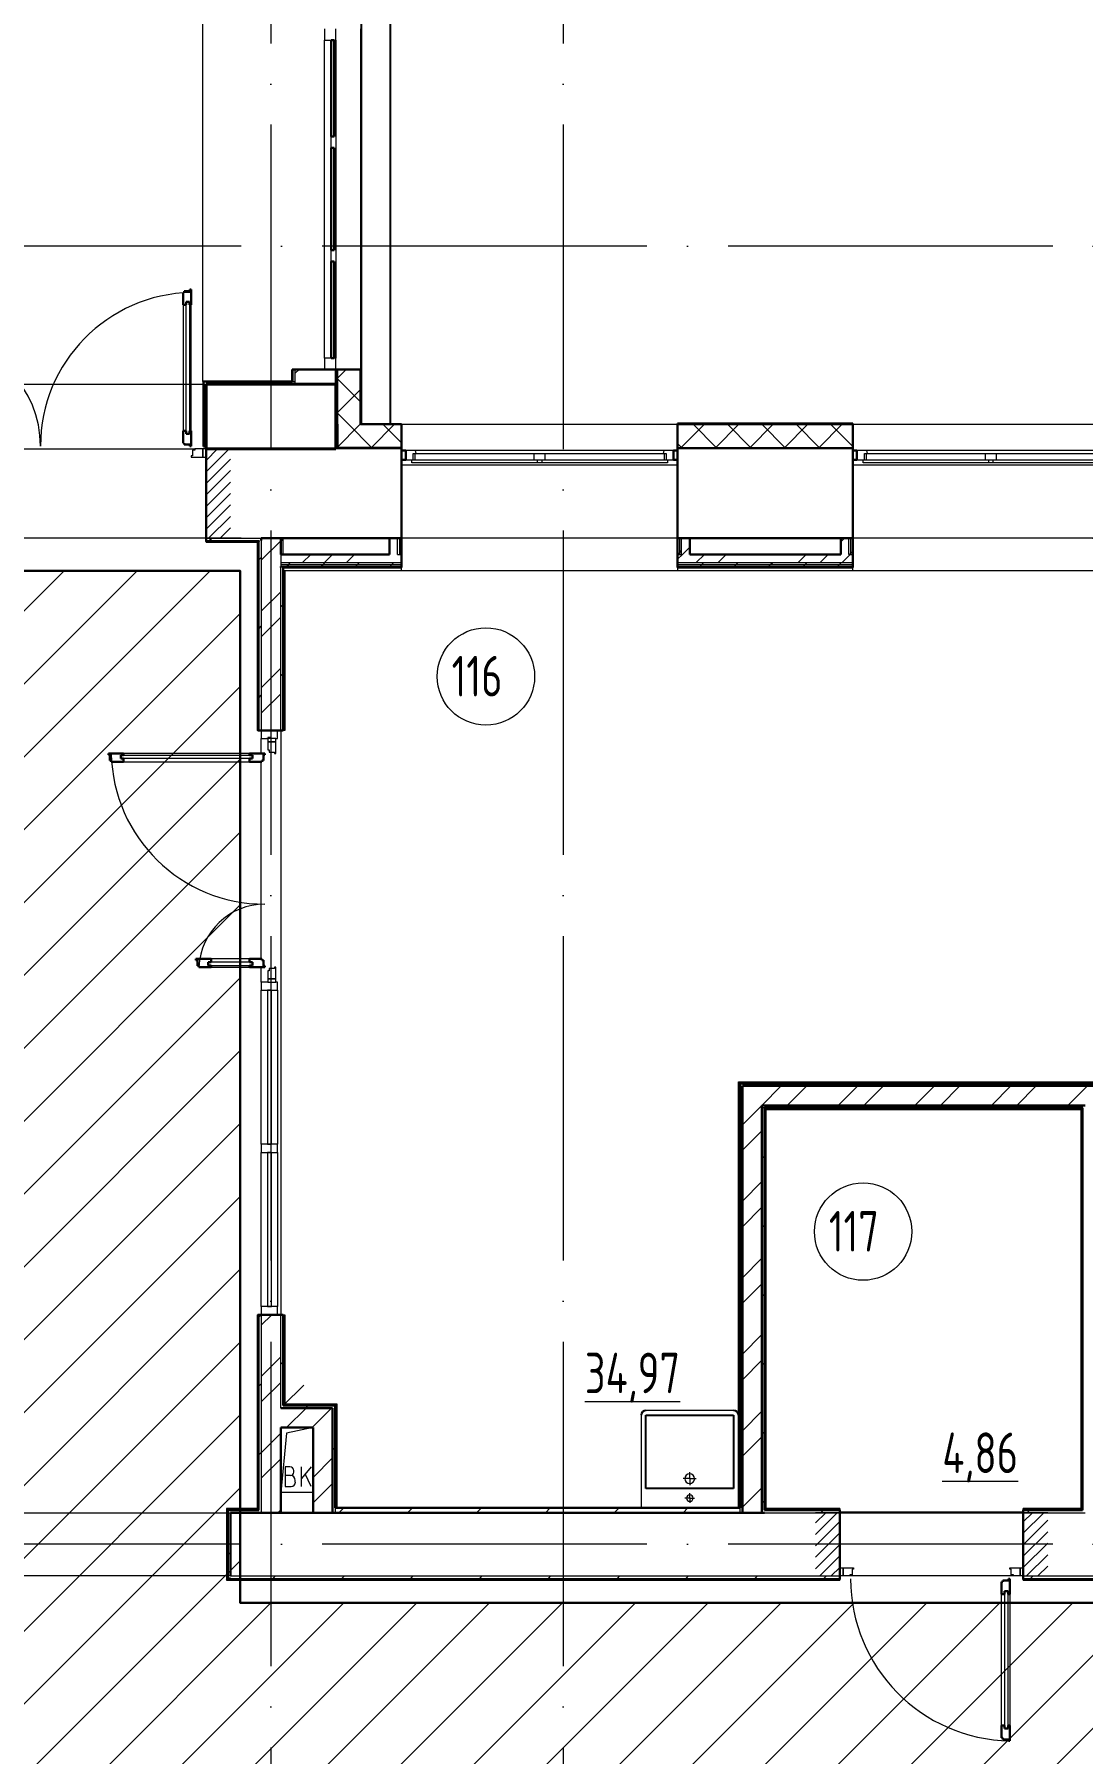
# Model space of a CAD drawing. Header units: millimetres. Extents: x -259809 to 472825, y -397243 to 31861.
# Drawn here: x -31864 to -25406, y -365522 to -354927 of the extents above; entities that cross this region are included whole.
import ezdxf

# ---------------------------------------------------------------- set-up
doc = ezdxf.new("R2010")
doc.units = ezdxf.units.MM
for name, pattern in [('ADSK_Линия сетки', [25, 20, -2.5, 0, -2.5]), ('ADSK_Сверху', [450, 300, -150]), ('ADSK_Штриховая_ш2 п1_5', [4.5, 3, -1.5])]:
    doc.linetypes.add(name, pattern=pattern)
for name, color, linetype, lineweight in [('_ Окна', 252, 'Continuous', 30), ('Витраж', 252, 'Continuous', 9), ('Двери', 252, 'Continuous', 9), ('Линии', 7, 'Continuous', 9), ('лс', 5, 'Continuous', 30), ('Марки помещений', 252, 'Continuous', 20), ('Несущие колонны', 252, 'Continuous', 18), ('Оборудование', 8, 'Continuous', 18), ('Ограждение', 252, 'Continuous', 9), ('Окна', 252, 'Continuous', 9), ('Оси', 252, 'Continuous', 9), ('Панели витража', 252, 'Continuous', 9), ('Перекрытие', 252, 'Continuous', 18), ('Стены внутренние', 252, 'Continuous', 18), ('Стены наружные', 252, 'Continuous', 18), ('Стены разрез', 7, 'Continuous', 30), ('Стены штриховка', 7, 'Continuous', 9)]:
    doc.layers.add(name, color=color, linetype=linetype, lineweight=lineweight)
doc.layers.add('Двери открывание', color=7, linetype='Continuous', lineweight=9, true_color=0xc0c0c0)
doc.layers.add('Стены', color=194, linetype='Continuous')
doc.layers.add('Узлы', color=252, linetype='Continuous')
doc.styles.add('GOST Common_3', font='', dxfattribs={"height": 3.5})
doc.styles.get('GOST Common_3').set_extended_font_data('GOST 2.304 type A')
pattern_1 = [(0, (-32119.8, 94.4), (0, 600), []), (90, (-32119.8, 94.4), (-600, 4e-14), [])]

# ---------------------------------------------------------------- blocks, each defined once
blk = doc.blocks.new('1 этаж')
at = {"layer": 'Двери', "lineweight": 18, "true_color": 0x636466}
h = blk.add_hatch(dxfattribs=at)
h.set_pattern_fill('FP_2', color=251, style=0, pattern_type=2)
h.set_pattern_definition([(45, (-31805.8, -5070.313), (-35.3553, 35.3553), [])])
h.paths.add_polyline_path([(-32556, -5345), (-32556, -4795), (-32706, -4795), (-32706, -5345)])
h.paths.add_polyline_path([(-30806, -5345), (-30656, -5345), (-30656, -4795), (-30806, -4795), (-30806, -4879)])
h = blk.add_hatch(dxfattribs=at)
h.set_pattern_fill('FP_2', color=251, angle=180, style=0, pattern_type=2)
h.set_pattern_definition([(225, (-26210.93, -11545.313), (35.3553, -35.3553), [])])
h.paths.add_polyline_path([(-25621, -11740), (-25621, -11350), (-25771, -11350), (-25771, -11740)])
h.paths.add_polyline_path([(-27051, -11740), (-26901, -11740), (-26901, -11350), (-27051, -11350)])
at = {"layer": 'Ограждение', "true_color": 0x636466}
h = blk.add_hatch(dxfattribs=at)
h.set_pattern_fill('FP_25', color=251, style=0, pattern_type=2)
h.set_pattern_definition(pattern_1)
h.paths.add_polyline_path([(-30486, -6530), (-30486, -5365), (-30491, -5370), (-30491, -6530)])
h = blk.add_hatch(dxfattribs=at)
h.set_pattern_fill('FP_25', color=251, style=0, pattern_type=2)
h.set_pattern_definition(pattern_1)
h.paths.add_polyline_path([(-30486, -11330), (-30486, -10130), (-30491, -10130), (-30491, -11325)])
h = blk.add_hatch(dxfattribs=at)
h.set_pattern_fill('FP_25', color=251, style=0, pattern_type=2)
h.set_pattern_definition(pattern_1)
h.paths.add_polyline_path([(-26901, -11765), (-26901, -11760), (-30676, -11760), (-30681, -11765), (-28020, -11765)])
h = blk.add_hatch(dxfattribs=at)
h.set_pattern_fill('FP_25', color=251, style=0, pattern_type=2)
h.set_pattern_definition(pattern_1)
h.paths.add_polyline_path([(-23951, -11765), (-23951, -11760), (-25771, -11760), (-25771, -11765), (-25149, -11765)])
at = {"color": 251, "lineweight": 18, "true_color": 0x636466}
for p, q in [((-30311, -10861), (-30346, -11225)), ((-30146, -10825), (-30311, -10861)), ((-30289, -11068), (-30319, -11068)), ((-30319, -11068), (-30319, -11188)), ((-30286, -11121), (-30319, -11121)), ((-30266, -11101), (-30266, -11091)), ((-30159, -11068), (-30219, -11139)), ((-30219, -11188), (-30219, -11068)), ((-30159, -11188), (-30195, -11110)), ((-30146, -11225), (-30346, -11225)), ((-30319, -11188), (-30282, -11188)), ((-30256, -11161), (-30256, -11151))]:
    blk.add_line(p, q, dxfattribs=at)
for centre, radius, start, end in [((-30289, -11091), 23.3, 0, 90), ((-30286, -11101), 20, 270, 0), ((-30286, -11151), 30, 0, 90), ((-30282, -11161), 26.7, 270, 0)]:
    blk.add_arc(centre, radius, start, end, dxfattribs=at)
at = {"layer": '_ Окна', "color": 251, "lineweight": 18, "true_color": 0x636466}
for p, q in [((-30076, -2205), (-30076, -2275)), ((-30006, -2275), (-30006, -2205)), ((-30076, -2275), (-30036, -2275)), ((-30016, -2275), (-30006, -2275)), ((-30036, -4235), (-30076, -4235)), ((-30076, -4235), (-30076, -4305)), ((-30006, -4235), (-30016, -4235)), ((-30006, -4305), (-30006, -4235)), ((-29516, -4805), (-29576, -4805)), ((-29576, -4805), (-29576, -4863)), ((-29576, -4863), (-29538, -4863)), ((-29530, -4863), (-29530, -4822)), ((-29530, -4822), (-29518, -4822)), ((-29512, -4822), (-29516, -4805)), ((-27985, -4805), (-27990, -4822)), ((-27926, -4805), (-27985, -4805)), ((-27984, -4822), (-27972, -4822)), ((-27972, -4822), (-27972, -4863)), ((-27964, -4863), (-27926, -4863)), ((-27926, -4863), (-27926, -4805)), ((-26736, -4805), (-26796, -4805)), ((-26796, -4805), (-26796, -4863)), ((-26796, -4863), (-26758, -4863)), ((-26750, -4863), (-26750, -4822)), ((-26750, -4822), (-26738, -4822)), ((-26732, -4822), (-26736, -4805))]:
    blk.add_line(p, q, dxfattribs=at)
at = {"layer": '_ Окна', "color": 251, "true_color": 0x636466}
for p, q in [((-30036, -2275), (-30036, -2870)), ((-30016, -2275), (-30036, -2275)), ((-30016, -2870), (-30016, -2275)), ((-30036, -2870), (-30016, -2870)), ((-30036, -2940), (-30036, -3570)), ((-30016, -2940), (-30036, -2940)), ((-30016, -3570), (-30016, -2940)), ((-30036, -3570), (-30016, -3570)), ((-30036, -3640), (-30036, -4235)), ((-30016, -3640), (-30036, -3640)), ((-30016, -4235), (-30016, -3640)), ((-30036, -4235), (-30016, -4235)), ((-29576, -4805), (-29601, -4805)), ((-29601, -4863), (-29576, -4863)), ((-29576, -4863), (-29576, -4805)), ((-27901, -4805), (-27926, -4805)), ((-27926, -4805), (-27926, -4863)), ((-27926, -4863), (-27901, -4863)), ((-26796, -4805), (-26821, -4805)), ((-26821, -4863), (-26796, -4863)), ((-26796, -4863), (-26796, -4805))]:
    blk.add_line(p, q, dxfattribs=at)
at = {"layer": 'Витраж', "color": 251, "lineweight": 18, "true_color": 0x636466}
for p, q in [((-30466, -6530), (-30466, -6580)), ((-30366, -6530), (-30466, -6530)), ((-30366, -6580), (-30366, -6530)), ((-30466, -6580), (-30426, -6580)), ((-30376, -6580), (-30366, -6580))]:
    blk.add_line(p, q, dxfattribs=at)
at = {"layer": 'Витраж', "color": 251, "lineweight": 18, "true_color": 0x636466, "extrusion": (0, 0, -1)}
for p, q in [((-30466, -8080), (-30466, -8130)), ((-30426, -8080), (-30466, -8080)), ((-30466, -8130), (-30366, -8130)), ((-30366, -8080), (-30376, -8080)), ((-30366, -8130), (-30366, -8080)), ((-30466, -9080), (-30466, -9130)), ((-30366, -9080), (-30466, -9080)), ((-30366, -9130), (-30366, -9080)), ((-30466, -9130), (-30366, -9130)), ((-30466, -10080), (-30466, -10130)), ((-30366, -10080), (-30466, -10080)), ((-30466, -10130), (-30366, -10130)), ((-30366, -10130), (-30366, -10080))]:
    blk.add_line(p, q, dxfattribs=at)
at = {"layer": 'Витраж', "color": 251, "true_color": 0x636466}
for p, q in [((-30466, -9080), (-30466, -8130)), ((-30366, -8130), (-30366, -9080)), ((-30466, -10080), (-30466, -9130)), ((-30366, -9130), (-30366, -10080))]:
    blk.add_line(p, q, dxfattribs=at)
at = {"layer": 'Двери', "color": 251, "lineweight": 30, "true_color": 0x636466}
for p, q in [((-30898, -3813), (-30906, -3813)), ((-30906, -3813), (-30906, -3822)), ((-30898, -3907), (-30898, -3813)), ((-30940, -3831), (-30948, -3831)), ((-30948, -3831), (-30948, -3907)), ((-30948, -3907), (-30928, -3907)), ((-30906, -3822), (-30940, -3822)), ((-30940, -3822), (-30940, -3831)), ((-30928, -3907), (-30928, -3889)), ((-30928, -3889), (-30907, -3889)), ((-30907, -3889), (-30907, -3907)), ((-30907, -3907), (-30898, -3907)), ((-30948, -4683), (-30948, -4759)), ((-30948, -4683), (-30928, -4683)), ((-30948, -4759), (-30940, -4759)), ((-30940, -4759), (-30940, -4768)), ((-30928, -4683), (-30928, -4701)), ((-30928, -4701), (-30907, -4701)), ((-30907, -4683), (-30898, -4683)), ((-30907, -4701), (-30907, -4683)), ((-30898, -4777), (-30898, -4683)), ((-30940, -4768), (-30906, -4768)), ((-30906, -4768), (-30906, -4777)), ((-30906, -4777), (-30898, -4777)), ((-31314, -6672), (-31408, -6672)), ((-31408, -6672), (-31408, -6680)), ((-31314, -6681), (-31314, -6672)), ((-30444, -6672), (-30538, -6672)), ((-30538, -6681), (-30538, -6672)), ((-30444, -6680), (-30444, -6672)), ((-31408, -6680), (-31399, -6680)), ((-31399, -6680), (-31399, -6714)), ((-31399, -6714), (-31390, -6714)), ((-31390, -6714), (-31390, -6722)), ((-31390, -6722), (-31314, -6722)), ((-31332, -6681), (-31314, -6681)), ((-31332, -6702), (-31332, -6681)), ((-31314, -6702), (-31332, -6702)), ((-31314, -6722), (-31314, -6702)), ((-30520, -6681), (-30538, -6681)), ((-30538, -6702), (-30520, -6702)), ((-30538, -6722), (-30538, -6702)), ((-30538, -6722), (-30462, -6722)), ((-30520, -6702), (-30520, -6681)), ((-30462, -6722), (-30462, -6714)), ((-30462, -6714), (-30453, -6714)), ((-30453, -6714), (-30453, -6680)), ((-30453, -6680), (-30444, -6680)), ((-30774, -7938), (-30868, -7938)), ((-30868, -7938), (-30868, -7946)), ((-30774, -7938), (-30774, -7958)), ((-30462, -7938), (-30538, -7938)), ((-30538, -7938), (-30538, -7958)), ((-30462, -7946), (-30462, -7938)), ((-30868, -7946), (-30859, -7946)), ((-30859, -7946), (-30859, -7980)), ((-30859, -7980), (-30850, -7980)), ((-30850, -7980), (-30850, -7988)), ((-30850, -7988), (-30774, -7988)), ((-30774, -7958), (-30792, -7958)), ((-30792, -7958), (-30792, -7979)), ((-30792, -7979), (-30774, -7979)), ((-30774, -7979), (-30774, -7988)), ((-30538, -7958), (-30520, -7958)), ((-30538, -7979), (-30538, -7988)), ((-30520, -7979), (-30538, -7979)), ((-30538, -7988), (-30444, -7988)), ((-30520, -7958), (-30520, -7979)), ((-30453, -7946), (-30462, -7946)), ((-30453, -7980), (-30453, -7946)), ((-30444, -7980), (-30453, -7980)), ((-30444, -7988), (-30444, -7980)), ((-25863, -11758), (-25855, -11758)), ((-25863, -11767), (-25863, -11758)), ((-25855, -11758), (-25855, -11852)), ((-25905, -11776), (-25897, -11776)), ((-25905, -11852), (-25905, -11776)), ((-25905, -11852), (-25888, -11852)), ((-25897, -11776), (-25897, -11767)), ((-25897, -11767), (-25863, -11767)), ((-25888, -11852), (-25888, -11834)), ((-25888, -11834), (-25864, -11834)), ((-25864, -11834), (-25864, -11852)), ((-25864, -11852), (-25855, -11852)), ((-25905, -12738), (-25905, -12662)), ((-25905, -12662), (-25888, -12662)), ((-25888, -12662), (-25888, -12680)), ((-25888, -12680), (-25864, -12680)), ((-25864, -12662), (-25855, -12662)), ((-25864, -12680), (-25864, -12662)), ((-25855, -12662), (-25855, -12756)), ((-25897, -12738), (-25905, -12738)), ((-25897, -12747), (-25897, -12738)), ((-25863, -12747), (-25897, -12747)), ((-25863, -12756), (-25863, -12747)), ((-25855, -12756), (-25863, -12756))]:
    blk.add_line(p, q, dxfattribs=at)
at = {"layer": 'Двери', "color": 251, "true_color": 0x636466}
for p, q in [((-30948, -3907), (-30948, -4683)), ((-30928, -4701), (-30928, -3889)), ((-30928, -3889), (-30907, -3889)), ((-30907, -3889), (-30907, -4701)), ((-30898, -4683), (-30898, -3907)), ((-30907, -4701), (-30928, -4701)), ((-30889, -4837), (-30898, -4837)), ((-30898, -4837), (-30898, -4845)), ((-30898, -4845), (-30826, -4845)), ((-30875, -4803), (-30889, -4803)), ((-30889, -4803), (-30889, -4837)), ((-30875, -4795), (-30875, -4803)), ((-30826, -4795), (-30875, -4795)), ((-30806, -4795), (-30826, -4795)), ((-30826, -4795), (-30826, -4845)), ((-30826, -4845), (-30826, -4795)), ((-30826, -4845), (-30806, -4845)), ((-30806, -4845), (-30806, -4795)), ((-30538, -6672), (-31314, -6672)), ((-30376, -6580), (-30426, -6580)), ((-30426, -6580), (-30426, -6600)), ((-30426, -6600), (-30376, -6600)), ((-30376, -6600), (-30426, -6600)), ((-30426, -6600), (-30426, -6649)), ((-30426, -6649), (-30418, -6649)), ((-30418, -6649), (-30418, -6663)), ((-30418, -6663), (-30384, -6663)), ((-30384, -6663), (-30384, -6672)), ((-30384, -6672), (-30376, -6672)), ((-30376, -6600), (-30376, -6580)), ((-30376, -6672), (-30376, -6600)), ((-31332, -6681), (-30520, -6681)), ((-31332, -6702), (-31332, -6681)), ((-30520, -6702), (-31332, -6702)), ((-31314, -6722), (-30538, -6722)), ((-30520, -6681), (-30520, -6702)), ((-30538, -7938), (-30774, -7938)), ((-30520, -7958), (-30792, -7958)), ((-30792, -7958), (-30792, -7979)), ((-30792, -7979), (-30520, -7979)), ((-30774, -7988), (-30538, -7988)), ((-30520, -7979), (-30520, -7958)), ((-30426, -8011), (-30426, -8060)), ((-30418, -8011), (-30426, -8011)), ((-30384, -7997), (-30418, -7997)), ((-30418, -7997), (-30418, -8011)), ((-30376, -7988), (-30384, -7988)), ((-30384, -7988), (-30384, -7997)), ((-30376, -8060), (-30376, -7988)), ((-30376, -8060), (-30426, -8060)), ((-30426, -8060), (-30426, -8080)), ((-30426, -8060), (-30376, -8060)), ((-30426, -8080), (-30376, -8080)), ((-30376, -8080), (-30376, -8060)), ((-26901, -11690), (-26881, -11690)), ((-26901, -11740), (-26901, -11690)), ((-26881, -11740), (-26901, -11740)), ((-26881, -11690), (-26881, -11740)), ((-26881, -11690), (-26817, -11690)), ((-26881, -11740), (-26881, -11690)), ((-26840, -11740), (-26881, -11740)), ((-26840, -11732), (-26840, -11740)), ((-26826, -11732), (-26840, -11732)), ((-26826, -11698), (-26826, -11732)), ((-26817, -11698), (-26826, -11698)), ((-26817, -11690), (-26817, -11698)), ((-25855, -11690), (-25791, -11690)), ((-25855, -11698), (-25855, -11690)), ((-25846, -11698), (-25855, -11698)), ((-25846, -11732), (-25846, -11698)), ((-25832, -11732), (-25846, -11732)), ((-25832, -11740), (-25832, -11732)), ((-25791, -11740), (-25832, -11740)), ((-25791, -11690), (-25771, -11690)), ((-25791, -11740), (-25791, -11690)), ((-25791, -11690), (-25791, -11740)), ((-25771, -11740), (-25791, -11740)), ((-25771, -11690), (-25771, -11740)), ((-25905, -12662), (-25905, -11852)), ((-25888, -11834), (-25888, -12680)), ((-25864, -11834), (-25888, -11834)), ((-25864, -12680), (-25864, -11834)), ((-25855, -11852), (-25855, -12662)), ((-25888, -12680), (-25864, -12680))]:
    blk.add_line(p, q, dxfattribs=at)
at = {"layer": 'Двери', "color": 251, "linetype": 'ADSK_Штриховая_ш2 п1_5', "true_color": 0x636466}
for p, q in [((-30656, -4795), (-30806, -4795)), ((-30806, -4795), (-30806, -5345)), ((-30806, -5345), (-30656, -5345)), ((-26901, -11350), (-27051, -11350)), ((-26901, -11740), (-26901, -11350)), ((-25621, -11350), (-25771, -11350)), ((-25771, -11350), (-25771, -11740)), ((-27051, -11740), (-26901, -11740)), ((-25771, -11740), (-25621, -11740))]:
    blk.add_line(p, q, dxfattribs=at)
at = {"layer": 'Двери открывание', "color": 251, "true_color": 0x636466}
for centre, radius, start, end in [((-30880, -4777), 946, 91.0903, 180), ((-32482, -4777), 656, 0, 88.4277), ((-30444, -6654), 946, 181.0903, 270), ((-30444, -8006), 406, 90, 177.459), ((-25837, -11758), 998, 180, 268.9666)]:
    blk.add_arc(centre, radius, start, end, dxfattribs=at)
at = {"layer": 'Линии', "color": 251, "linetype": 'ADSK_Сверху', "ltscale": 100, "true_color": 0x636466}
for p, q in [((-32556, -4395), (-30806, -4395)), ((-32676, -11350), (-30656, -11350)), ((-30656, -11740), (-32676, -11740))]:
    blk.add_line(p, q, dxfattribs=at)
at = {"layer": 'Марки помещений', "color": 251, "true_color": 0x636466}
for centre in [(-29082, -6197), (-26758, -9618)]:
    blk.add_circle(centre, 300, dxfattribs=at)
at = {"layer": 'Несущие колонны', "color": 251, "lineweight": 40, "true_color": 0x636466}
for p, q in [((-30806, -4395), (-30006, -4395)), ((-30806, -4795), (-30806, -4395)), ((-30256, -4395), (-30806, -4395)), ((-30806, -4395), (-30806, -4795)), ((-30006, -4395), (-30006, -4795)), ((-30006, -4795), (-30006, -4395)), ((-30006, -4795), (-30806, -4795)), ((-30806, -4795), (-30656, -4795)), ((-30656, -4795), (-30006, -4795))]:
    blk.add_line(p, q, dxfattribs=at)
at = {"layer": 'Несущие колонны', "color": 251, "true_color": 0x636466}
blk.add_line((-30006, -4395), (-30256, -4395), dxfattribs=at)
at = {"layer": 'Оборудование', "color": 251, "true_color": 0x636466}
blk.add_line((-30331, -10690), (-30204, -10564), dxfattribs=at)
at = {"layer": 'Ограждение', "color": 251, "true_color": 0x636466}
for p, q in [((-30826, -4380), (-30826, -990)), ((-30821, -4380), (-30826, -4380)), ((-27901, -4895), (-29601, -4895)), ((-25121, -4895), (-26821, -4895)), ((-30806, -5370), (-30806, -5365)), ((-30806, -5370), (-30491, -5370)), ((-30491, -5370), (-30486, -5365)), ((-30491, -5370), (-30491, -6530)), ((-30331, -5445), (-30331, -5345)), ((-27901, -5345), (-29601, -5345)), ((-25121, -5345), (-26821, -5345)), ((-22066, -5545), (-30331, -5545)), ((-30321, -5545), (-30321, -6530)), ((-29601, -5545), (-29601, -5525)), ((-27901, -5545), (-29601, -5545)), ((-27901, -5525), (-27901, -5545)), ((-26821, -5545), (-26821, -5525)), ((-25121, -5545), (-26821, -5545)), ((-30486, -6530), (-30491, -6530)), ((-30321, -6530), (-30331, -6530)), ((-27526, -8695), (-22076, -8695)), ((-27526, -8695), (-27516, -8705)), ((-27526, -10750), (-27526, -8695)), ((-27366, -8855), (-27356, -8865)), ((-27356, -8865), (-25416, -8865)), ((-27356, -11325), (-27356, -8865)), ((-25416, -8865), (-25406, -8855)), ((-25416, -8865), (-25416, -11325)), ((-30491, -10130), (-30486, -10130)), ((-30491, -10130), (-30491, -11325)), ((-30331, -10130), (-30321, -10130)), ((-30321, -10130), (-30321, -10680)), ((-30321, -10680), (-30331, -10690)), ((-30321, -10680), (-30001, -10680)), ((-30001, -10680), (-30011, -10690)), ((-30001, -10680), (-30001, -11320)), ((-30491, -11325), (-30681, -11325)), ((-30681, -11325), (-30676, -11330)), ((-30681, -11325), (-30681, -11765)), ((-30491, -11325), (-30486, -11330)), ((-27366, -11335), (-27356, -11325)), ((-26901, -11325), (-27356, -11325)), ((-26901, -11325), (-26901, -11335)), ((-25771, -11335), (-25771, -11325)), ((-25416, -11325), (-25771, -11325)), ((-25406, -11335), (-25416, -11325)), ((-30681, -11765), (-30676, -11760)), ((-30681, -11765), (-26901, -11765)), ((-26901, -11760), (-26901, -11765)), ((-25771, -11765), (-25771, -11760)), ((-25771, -11765), (-23951, -11765))]:
    blk.add_line(p, q, dxfattribs=at)
at = {"layer": 'Окна', "color": 251, "true_color": 0x636466}
for p, q in [((-30076, -4235), (-30076, -2275)), ((-30006, -2275), (-30006, -4235)), ((-30036, -2940), (-30036, -2870)), ((-30036, -3640), (-30036, -3570)), ((-29538, -4863), (-28766, -4863)), ((-29538, -4880), (-29538, -4863)), ((-29518, -4822), (-28786, -4822)), ((-29518, -4863), (-29518, -4822)), ((-27985, -4805), (-29516, -4805)), ((-28786, -4822), (-28716, -4822)), ((-28786, -4822), (-28786, -4863)), ((-28766, -4863), (-28736, -4863)), ((-28766, -4863), (-28766, -4880)), ((-28736, -4863), (-27964, -4863)), ((-28736, -4880), (-28736, -4863)), ((-28716, -4822), (-27984, -4822)), ((-28716, -4863), (-28716, -4822)), ((-27984, -4822), (-27984, -4863)), ((-27964, -4863), (-27964, -4880)), ((-26758, -4863), (-25986, -4863)), ((-26758, -4880), (-26758, -4863)), ((-26738, -4822), (-26006, -4822)), ((-26738, -4863), (-26738, -4822)), ((-25205, -4805), (-26736, -4805)), ((-26006, -4822), (-25936, -4822)), ((-26006, -4822), (-26006, -4863)), ((-25986, -4863), (-25956, -4863)), ((-25986, -4863), (-25986, -4880)), ((-25956, -4863), (-25184, -4863)), ((-25956, -4880), (-25956, -4863)), ((-25936, -4822), (-25204, -4822)), ((-25936, -4863), (-25936, -4822)), ((-28766, -4880), (-29538, -4880)), ((-28736, -4880), (-28766, -4880)), ((-27964, -4880), (-28736, -4880)), ((-25986, -4880), (-26758, -4880)), ((-25956, -4880), (-25986, -4880)), ((-25184, -4880), (-25956, -4880))]:
    blk.add_line(p, q, dxfattribs=at)
at = {"layer": 'Оси', "color": 251, "linetype": 'ADSK_Линия сетки', "ltscale": 100, "true_color": 0x636466}
for p, q in [((-30406, 32205), (-30406, -33771)), ((-28606, 32205), (-28606, -33771)), ((4411, -3545), (-72528, -3545)), ((4411, -5345), (-72528, -5345)), ((4411, -11545), (-72528, -11545))]:
    blk.add_line(p, q, dxfattribs=at)
at = {"layer": 'Панели витража', "color": 251, "lineweight": 18, "true_color": 0x636466}
for p, q in [((-30428, -8130), (-30428, -9080)), ((-30403, -8130), (-30428, -8130)), ((-30403, -9080), (-30403, -8130)), ((-30428, -9080), (-30403, -9080)), ((-30428, -9130), (-30428, -10080)), ((-30403, -9130), (-30428, -9130)), ((-30403, -10080), (-30403, -9130)), ((-30428, -10080), (-30403, -10080))]:
    blk.add_line(p, q, dxfattribs=at)
at = {"layer": 'Перекрытие', "color": 251, "ltscale": 100, "true_color": 0x636466}
for p, q in [((-32487, -4795), (-30875, -4795)), ((-30146, -11225), (-30346, -11225)), ((-26901, -11345), (-25771, -11345))]:
    blk.add_line(p, q, dxfattribs=at)
at = {"layer": 'Стены', "color": 251, "true_color": 0x636466}
for p, q in [((-29671, -1837), (-29671, -4643)), ((-29851, -2033), (-29851, -4643))]:
    blk.add_line(p, q, dxfattribs=at)
at = {"layer": 'Стены внутренние', "color": 251, "true_color": 0x636466}
for p, q in [((-29854, -2205), (-29854, -4305)), ((-29601, -4643), (-27901, -4643)), ((-26821, -4643), (-25121, -4643)), ((-29601, -4795), (-30006, -4795)), ((-26821, -4795), (-27901, -4795)), ((-30806, -5345), (-30466, -5345)), ((-27366, -11350), (-25771, -11350)), ((-30656, -11740), (-26901, -11740)), ((-25832, -11740), (-26840, -11740)), ((-25771, -11740), (-23936, -11740))]:
    blk.add_line(p, q, dxfattribs=at)
at = {"layer": 'Стены внутренние', "color": 251, "lineweight": 30, "true_color": 0x636466}
for p, q in [((-29854, -4305), (-29996, -4305)), ((-29854, -4643), (-29854, -4305)), ((-29996, -4643), (-30006, -4643)), ((-30006, -4643), (-30006, -4785)), ((-29601, -4643), (-29854, -4643)), ((-29601, -4785), (-29601, -4643)), ((-27901, -4643), (-27901, -4785)), ((-26821, -4785), (-26821, -4643)), ((-30006, -4795), (-30806, -4795)), ((-30806, -4795), (-30806, -5345)), ((-29601, -5345), (-29601, -4795)), ((-27901, -4795), (-27901, -5345)), ((-26821, -5345), (-26821, -4795)), ((-30346, -5345), (-29676, -5345)), ((-27826, -5345), (-26896, -5345)), ((-30146, -11350), (-30346, -11350)), ((-26901, -11740), (-26901, -11350)), ((-25771, -11350), (-25771, -11740))]:
    blk.add_line(p, q, dxfattribs=at)
at = {"layer": 'Стены внутренние', "color": 251, "linetype": 'Continuous', "lineweight": 9, "true_color": 0x636466}
for p, q in [((-29996, -4358), (-29945, -4307)), ((-29856, -4503), (-29996, -4363)), ((-29996, -4570), (-29856, -4430)), ((-29856, -4376), (-29854, -4376)), ((-29999, -4785), (-29859, -4645)), ((-29926, -4645), (-29996, -4575)), ((-29786, -4785), (-29926, -4645)), ((-29859, -4645), (-29856, -4642)), ((-29787, -4785), (-29647, -4645)), ((-29601, -4758), (-29714, -4645)), ((-27878, -4785), (-27738, -4645)), ((-27664, -4785), (-27804, -4645)), ((-27676, -4645), (-27678, -4643)), ((-27666, -4785), (-27526, -4645)), ((-27452, -4785), (-27592, -4645)), ((-27454, -4785), (-27314, -4645)), ((-27240, -4785), (-27380, -4645)), ((-27325, -4645), (-27325, -4644)), ((-27241, -4785), (-27101, -4645)), ((-27028, -4785), (-27168, -4645)), ((-27029, -4785), (-26889, -4645)), ((-26821, -4780), (-26956, -4645)), ((-27876, -4785), (-27901, -4761)), ((-29998, -4785), (-30006, -4777))]:
    blk.add_line(p, q, dxfattribs=at)
at = {"layer": 'Стены наружные', "color": 251, "lineweight": 30, "true_color": 0x636466}
for p, q in [((-30006, -4305), (-30276, -4305)), ((-30276, -4305), (-30276, -4380)), ((-30006, -4395), (-30006, -4305)), ((-30006, -4305), (-30006, -4795)), ((-29996, -4305), (-30006, -4305)), ((-30821, -4380), (-30821, -4780)), ((-30276, -4380), (-30821, -4380)), ((-30806, -4780), (-30806, -4395)), ((-30806, -4395), (-30256, -4395)), ((-29996, -4785), (-29996, -4643)), ((-26821, -4638), (-27901, -4638)), ((-27901, -4638), (-27901, -4643)), ((-27901, -4643), (-26821, -4643)), ((-26821, -4643), (-26821, -4638)), ((-30821, -4780), (-30806, -4780)), ((-29601, -4795), (-29601, -4785)), ((-27901, -4785), (-27901, -4795)), ((-26821, -4795), (-26821, -4785)), ((-30806, -5345), (-30806, -5365)), ((-30806, -5365), (-30486, -5365)), ((-30486, -5365), (-30486, -6530)), ((-30481, -5360), (-30481, -5365)), ((-30346, -5345), (-30466, -5345)), ((-30466, -5345), (-30466, -5360)), ((-30346, -5445), (-30346, -5345)), ((-29676, -5345), (-29676, -5445)), ((-29601, -5345), (-29676, -5345)), ((-29601, -5525), (-29601, -5345)), ((-27901, -5345), (-27901, -5525)), ((-27826, -5345), (-27901, -5345)), ((-27826, -5445), (-27826, -5345)), ((-26896, -5345), (-26896, -5445)), ((-26821, -5345), (-26896, -5345)), ((-26821, -5525), (-26821, -5345)), ((-29676, -5445), (-30346, -5445)), ((-26896, -5445), (-27826, -5445)), ((-30346, -5520), (-30346, -5525)), ((-30331, -5525), (-29601, -5525)), ((-30331, -6530), (-30331, -5525)), ((-27901, -5525), (-26821, -5525)), ((-30486, -6530), (-30331, -6530)), ((-22066, -8705), (-27516, -8705)), ((-27516, -8705), (-27516, -11320)), ((-22051, -8720), (-27501, -8720)), ((-27501, -8720), (-27501, -11350)), ((-27381, -8840), (-25391, -8840)), ((-27381, -11350), (-27381, -8840)), ((-27366, -8855), (-25406, -8855)), ((-27366, -11335), (-27366, -8855)), ((-25406, -8855), (-25406, -11335)), ((-30331, -10130), (-30486, -10130)), ((-30486, -10130), (-30486, -11330)), ((-30331, -10690), (-30331, -10130)), ((-30011, -10690), (-30331, -10690)), ((-30011, -11320), (-30011, -10690)), ((-30026, -10705), (-30346, -10705)), ((-30026, -11350), (-30026, -10705)), ((-30346, -11350), (-30346, -10825)), ((-30346, -10825), (-30146, -10825)), ((-30146, -10825), (-30146, -11350)), ((-30486, -11330), (-30676, -11330)), ((-30676, -11330), (-30676, -11760)), ((-30481, -11335), (-30671, -11335)), ((-30671, -11335), (-30671, -11755)), ((-27516, -11320), (-30011, -11320)), ((-26901, -11335), (-27366, -11335)), ((-26901, -11350), (-26901, -11335)), ((-25406, -11335), (-25771, -11335)), ((-25771, -11335), (-25771, -11350)), ((-30656, -11350), (-30346, -11350)), ((-30656, -11740), (-30656, -11350)), ((-30146, -11350), (-27366, -11350)), ((-30671, -11755), (-30656, -11755)), ((-26901, -11760), (-26901, -11740)), ((-25771, -11740), (-25771, -11760)), ((-30676, -11760), (-26901, -11760)), ((-25771, -11760), (-23936, -11760))]:
    blk.add_line(p, q, dxfattribs=at)
at = {"layer": 'Стены наружные', "color": 251, "linetype": 'Continuous', "lineweight": 9, "true_color": 0x636466}
for p, q in [((-30256, -4328), (-30233, -4305)), ((-29996, -4306), (-30006, -4306)), ((-30670, -4395), (-30655, -4380)), ((-30276, -4355), (-30271, -4350)), ((-30009, -4395), (-30006, -4392)), ((-29996, -4406), (-30006, -4406)), ((-30821, -4546), (-30806, -4531)), ((-29996, -4506), (-30006, -4506)), ((-29996, -4606), (-30006, -4606)), ((-27678, -4643), (-27681, -4638)), ((-29996, -4706), (-30006, -4706)), ((-30791, -5365), (-30786, -5360)), ((-30786, -5360), (-30771, -5345)), ((-30721, -5365), (-30716, -5360)), ((-30650, -5365), (-30645, -5360)), ((-30579, -5365), (-30574, -5360)), ((-30508, -5365), (-30503, -5360)), ((-30466, -5481), (-30346, -5361)), ((-27871, -5445), (-27826, -5400)), ((-26896, -5368), (-26873, -5345)), ((-30486, -5413), (-30481, -5408)), ((-30486, -5484), (-30481, -5479)), ((-30481, -5479), (-30466, -5464)), ((-30310, -5520), (-30297, -5508)), ((-30297, -5508), (-30285, -5495)), ((-30211, -5495), (-30161, -5445)), ((-30098, -5520), (-30085, -5508)), ((-30085, -5508), (-30073, -5495)), ((-30076, -5495), (-30026, -5445)), ((-29941, -5495), (-29891, -5445)), ((-29886, -5520), (-29873, -5508)), ((-29873, -5508), (-29861, -5495)), ((-29674, -5520), (-29661, -5508)), ((-29661, -5508), (-29649, -5495)), ((-27901, -5445), (-27888, -5432)), ((-27901, -5475), (-27871, -5445)), ((-27888, -5432), (-27876, -5420)), ((-27786, -5495), (-27736, -5445)), ((-27764, -5520), (-27752, -5508)), ((-27752, -5508), (-27739, -5495)), ((-27651, -5495), (-27601, -5445)), ((-27552, -5520), (-27540, -5508)), ((-27540, -5508), (-27527, -5495)), ((-27340, -5520), (-27328, -5508)), ((-27328, -5508), (-27315, -5495)), ((-27158, -5495), (-27108, -5445)), ((-27128, -5520), (-27115, -5508)), ((-27115, -5508), (-27103, -5495)), ((-27023, -5495), (-26973, -5445)), ((-26916, -5520), (-26903, -5508)), ((-26903, -5508), (-26891, -5495)), ((-26888, -5495), (-26838, -5445)), ((-26841, -5445), (-26833, -5438)), ((-26833, -5438), (-26821, -5425)), ((-30486, -5555), (-30481, -5550)), ((-30103, -5525), (-30098, -5520)), ((-29679, -5525), (-29674, -5520)), ((-27557, -5525), (-27552, -5520)), ((-27133, -5525), (-27128, -5520)), ((-30486, -5625), (-30481, -5620)), ((-30486, -5696), (-30481, -5691)), ((-30466, -5795), (-30346, -5675)), ((-30486, -5767), (-30481, -5762)), ((-30346, -5768), (-30331, -5753)), ((-30486, -5838), (-30481, -5833)), ((-30486, -5908), (-30481, -5903)), ((-30481, -5903), (-30466, -5888)), ((-30466, -5952), (-30346, -5832)), ((-30486, -5979), (-30481, -5974)), ((-30486, -6050), (-30481, -6045)), ((-30486, -6120), (-30481, -6115)), ((-30486, -6191), (-30481, -6186)), ((-30466, -6266), (-30346, -6146)), ((-30346, -6193), (-30331, -6178)), ((-30486, -6262), (-30481, -6257)), ((-30486, -6333), (-30481, -6328)), ((-30481, -6328), (-30466, -6313)), ((-30466, -6424), (-30346, -6304)), ((-30486, -6403), (-30481, -6398)), ((-30486, -6474), (-30481, -6469)), ((-27382, -8840), (-27262, -8720)), ((-27358, -8720), (-27343, -8705)), ((-27225, -8840), (-27105, -8720)), ((-26934, -8720), (-26919, -8705)), ((-26911, -8840), (-26791, -8720)), ((-26753, -8840), (-26633, -8720)), ((-26510, -8720), (-26495, -8705)), ((-26439, -8840), (-26319, -8720)), ((-26282, -8840), (-26162, -8720)), ((-26085, -8720), (-26070, -8705)), ((-25968, -8840), (-25848, -8720)), ((-25811, -8840), (-25691, -8720)), ((-25661, -8720), (-25646, -8705)), ((-25496, -8840), (-25376, -8720)), ((-27516, -8878), (-27501, -8863)), ((-27501, -8959), (-27382, -8840)), ((-27320, -8855), (-27320, -8840)), ((-26720, -8855), (-26720, -8840)), ((-26120, -8855), (-26120, -8840)), ((-25520, -8855), (-25520, -8840)), ((-27501, -9116), (-27381, -8996)), ((-27381, -9167), (-27366, -9152)), ((-27516, -9302), (-27501, -9287)), ((-27501, -9430), (-27381, -9310)), ((-27501, -9588), (-27381, -9468)), ((-27381, -9592), (-27366, -9577)), ((-27516, -9727), (-27501, -9712)), ((-27501, -9902), (-27381, -9782)), ((-27501, -10059), (-27381, -9939)), ((-27381, -10016), (-27366, -10001)), ((-30486, -10151), (-30481, -10146)), ((-30481, -10146), (-30466, -10131)), ((-30466, -10195), (-30401, -10130)), ((-27516, -10151), (-27501, -10136)), ((-30486, -10222), (-30481, -10217)), ((-27501, -10373), (-27381, -10253)), ((-30486, -10292), (-30481, -10287)), ((-30486, -10363), (-30481, -10358)), ((-30486, -10434), (-30481, -10429)), ((-30466, -10510), (-30346, -10390)), ((-30346, -10435), (-30331, -10420)), ((-27501, -10531), (-27381, -10411)), ((-27381, -10440), (-27366, -10425)), ((-30486, -10505), (-30481, -10500)), ((-30486, -10575), (-30481, -10570)), ((-30481, -10570), (-30466, -10555)), ((-30466, -10667), (-30346, -10547)), ((-27516, -10575), (-27501, -10560)), ((-30486, -10646), (-30481, -10641)), ((-30192, -10705), (-30177, -10690)), ((-30486, -10717), (-30481, -10712)), ((-30486, -10787), (-30481, -10782)), ((-30310, -10825), (-30190, -10705)), ((-30146, -10818), (-30033, -10705)), ((-27501, -10845), (-27381, -10725)), ((-30486, -10858), (-30481, -10853)), ((-30466, -10981), (-30346, -10861)), ((-30153, -10825), (-30146, -10818)), ((-27501, -11002), (-27381, -10882)), ((-27381, -10864), (-27366, -10849)), ((-30486, -10929), (-30481, -10924)), ((-30486, -10999), (-30481, -10994)), ((-30481, -10994), (-30466, -10979)), ((-30466, -11138), (-30346, -11018)), ((-30146, -11133), (-30026, -11013)), ((-30026, -10964), (-30011, -10949)), ((-27516, -10999), (-27501, -10984)), ((-30486, -11070), (-30481, -11065)), ((-30486, -11141), (-30481, -11136)), ((-30486, -11212), (-30481, -11207)), ((-30146, -11290), (-30026, -11170)), ((-27501, -11316), (-27381, -11196)), ((-30676, -11331), (-30675, -11330)), ((-30610, -11335), (-30605, -11330)), ((-30539, -11335), (-30534, -11330)), ((-30486, -11282), (-30481, -11277)), ((-30364, -11350), (-30346, -11333)), ((-29988, -11350), (-29958, -11320)), ((-29564, -11350), (-29534, -11320)), ((-29140, -11350), (-29110, -11320)), ((-28715, -11350), (-28685, -11320)), ((-28291, -11350), (-28261, -11320)), ((-27867, -11350), (-27837, -11320)), ((-27381, -11289), (-27366, -11274)), ((-27018, -11350), (-27003, -11335)), ((-25745, -11350), (-25730, -11335)), ((-30676, -11402), (-30671, -11397)), ((-30676, -11472), (-30671, -11467)), ((-30676, -11543), (-30671, -11538)), ((-30676, -11614), (-30671, -11609)), ((-30671, -11609), (-30656, -11594)), ((-30676, -11684), (-30671, -11679)), ((-30676, -11755), (-30671, -11750)), ((-30610, -11760), (-30605, -11755)), ((-30540, -11760), (-30535, -11755)), ((-30469, -11760), (-30464, -11755)), ((-30398, -11760), (-30393, -11755)), ((-30393, -11755), (-30378, -11740)), ((-30327, -11760), (-30322, -11755)), ((-30257, -11760), (-30252, -11755)), ((-30186, -11760), (-30181, -11755)), ((-30115, -11760), (-30110, -11755)), ((-30045, -11760), (-30040, -11755)), ((-29974, -11760), (-29969, -11755)), ((-29969, -11755), (-29954, -11740)), ((-29903, -11760), (-29898, -11755)), ((-29832, -11760), (-29827, -11755)), ((-29762, -11760), (-29757, -11755)), ((-29691, -11760), (-29686, -11755)), ((-29620, -11760), (-29615, -11755)), ((-29550, -11760), (-29545, -11755)), ((-29545, -11755), (-29530, -11740)), ((-29479, -11760), (-29474, -11755)), ((-29408, -11760), (-29403, -11755)), ((-29337, -11760), (-29332, -11755)), ((-29267, -11760), (-29262, -11755)), ((-29196, -11760), (-29191, -11755)), ((-29125, -11760), (-29120, -11755)), ((-29120, -11755), (-29105, -11740)), ((-29055, -11760), (-29050, -11755)), ((-28984, -11760), (-28979, -11755)), ((-28913, -11760), (-28908, -11755)), ((-28842, -11760), (-28837, -11755)), ((-28772, -11760), (-28767, -11755)), ((-28701, -11760), (-28696, -11755)), ((-28696, -11755), (-28681, -11740)), ((-28630, -11760), (-28625, -11755)), ((-28560, -11760), (-28555, -11755)), ((-28489, -11760), (-28484, -11755)), ((-28418, -11760), (-28413, -11755)), ((-28347, -11760), (-28342, -11755)), ((-28277, -11760), (-28272, -11755)), ((-28272, -11755), (-28257, -11740)), ((-28206, -11760), (-28201, -11755)), ((-28135, -11760), (-28130, -11755)), ((-28065, -11760), (-28060, -11755)), ((-27994, -11760), (-27989, -11755)), ((-27923, -11760), (-27918, -11755)), ((-27853, -11760), (-27848, -11755)), ((-27848, -11755), (-27833, -11740)), ((-27782, -11760), (-27777, -11755)), ((-27711, -11760), (-27706, -11755)), ((-27640, -11760), (-27635, -11755)), ((-27570, -11760), (-27565, -11755)), ((-27499, -11760), (-27494, -11755)), ((-27428, -11760), (-27423, -11755)), ((-27423, -11755), (-27408, -11740)), ((-27358, -11760), (-27353, -11755)), ((-27287, -11760), (-27282, -11755)), ((-27216, -11760), (-27211, -11755)), ((-27145, -11760), (-27140, -11755)), ((-27075, -11760), (-27070, -11755)), ((-27004, -11760), (-26999, -11755)), ((-26999, -11755), (-26984, -11740)), ((-26933, -11760), (-26928, -11755)), ((-25731, -11760), (-25726, -11755)), ((-25726, -11755), (-25711, -11740)), ((-25660, -11760), (-25655, -11755)), ((-25590, -11760), (-25585, -11755)), ((-25519, -11760), (-25514, -11755)), ((-25448, -11760), (-25443, -11755))]:
    blk.add_line(p, q, dxfattribs=at)
at = {"layer": 'Стены наружные', "color": 251, "true_color": 0x636466}
for p, q in [((-30256, -4395), (-30006, -4395)), ((-30338, -5345), (-30338, -5360)), ((-30331, -5360), (-30338, -5360)), ((-30346, -6530), (-30346, -10130)), ((-30466, -6672), (-30466, -6580)), ((-30466, -7938), (-30466, -6722)), ((-30466, -8080), (-30466, -7988)), ((-25771, -11350), (-25391, -11350))]:
    blk.add_line(p, q, dxfattribs=at)
at = {"layer": 'Стены разрез', "color": 251, "true_color": 0x636466}
for p, q in [((-30426, -6575), (-30426, -6580)), ((-30406, -6575), (-30426, -6575)), ((-30406, -6580), (-30406, -6575))]:
    blk.add_line(p, q, dxfattribs=at)
at = {"layer": 'Стены штриховка', "color": 251, "true_color": 0x636466}
for p, q in [((-30271, -4305), (-30271, -4380)), ((-30256, -4395), (-30256, -4305)), ((-29996, -4305), (-29996, -4643)), ((-29856, -4307), (-29996, -4307)), ((-29856, -4645), (-29856, -4307)), ((-30276, -4380), (-30256, -4380)), ((-29856, -4643), (-29854, -4643)), ((-29603, -4645), (-29856, -4645)), ((-29603, -4719), (-29603, -4645)), ((-26823, -4645), (-27899, -4645)), ((-27899, -4645), (-27899, -4719)), ((-26823, -4719), (-26823, -4645)), ((-29603, -4719), (-29601, -4719)), ((-27901, -4719), (-27899, -4719)), ((-26823, -4719), (-26821, -4719)), ((-29601, -4785), (-30006, -4785)), ((-27901, -4785), (-26821, -4785)), ((-30806, -5360), (-30481, -5360)), ((-30481, -5365), (-30481, -6530)), ((-30466, -5360), (-30466, -6530)), ((-29626, -5445), (-29626, -5345)), ((-29613, -5445), (-29613, -5345)), ((-27888, -5445), (-27888, -5345)), ((-27876, -5445), (-27876, -5345)), ((-26846, -5445), (-26846, -5345)), ((-26833, -5445), (-26833, -5345)), ((-30346, -5445), (-30346, -5520)), ((-30346, -5495), (-29601, -5495)), ((-30346, -5508), (-29601, -5508)), ((-29626, -5445), (-29601, -5445)), ((-27901, -5445), (-27876, -5445)), ((-27901, -5495), (-26821, -5495)), ((-27901, -5508), (-26821, -5508)), ((-26846, -5445), (-26821, -5445)), ((-29601, -5520), (-30346, -5520)), ((-30346, -5520), (-29601, -5520)), ((-30346, -6530), (-30346, -5525)), ((-26821, -5520), (-27901, -5520)), ((-27901, -5520), (-26821, -5520)), ((-27366, -8855), (-27381, -8855)), ((-25406, -8855), (-25406, -8840)), ((-30481, -10130), (-30481, -11335)), ((-30466, -10130), (-30466, -11350)), ((-30346, -10705), (-30346, -10130)), ((-30011, -11320), (-30011, -11350)), ((-27516, -11350), (-27516, -11320)), ((-30656, -11755), (-26901, -11755)), ((-25771, -11755), (-23936, -11755))]:
    blk.add_line(p, q, dxfattribs=at)
at = {"layer": 'Узлы', "color": 251, "lineweight": 9, "true_color": 0x636466}
for p, q in [((-28126, -10750), (-28126, -11320)), ((-27826, -10720), (-28096, -10720)), ((-27556, -10720), (-27826, -10720)), ((-27526, -11320), (-27526, -10750)), ((-27826, -11140), (-27826, -11100)), ((-27826, -11140), (-27866, -11140)), ((-27826, -11140), (-27826, -11180)), ((-27826, -11140), (-27786, -11140)), ((-27826, -11260), (-27856, -11260)), ((-27826, -11260), (-27826, -11230)), ((-27826, -11260), (-27826, -11290)), ((-27826, -11260), (-27796, -11260))]:
    blk.add_line(p, q, dxfattribs=at)
at = {"layer": 'Узлы', "color": 251, "true_color": 0x636466}
for p, q in [((-28096, -11201), (-28096, -10750)), ((-28096, -10750), (-27556, -10750)), ((-27556, -10750), (-27556, -11201)), ((-27556, -11201), (-28096, -11201))]:
    blk.add_line(p, q, dxfattribs=at)
for centre, start, end in [((-28096, -10750), 90, 180), ((-27556, -10750), 0, 90)]:
    blk.add_arc(centre, 30, start, end, dxfattribs=at)
at = {"layer": 'Узлы', "color": 251, "lineweight": 9, "true_color": 0x636466}
for centre, radius, start, end in [((-27826, -11140), 30, 90, 180), ((-27826, -11140), 30, 0, 90), ((-27826, -11140), 30, 180, 270), ((-27826, -11140), 30, 270, 0.0077), ((-27826, -11260), 20, 90, 180), ((-27826, -11260), 20, 180, 270), ((-27826, -11260), 20, 0, 90), ((-27826, -11260), 20, 270, 0.0116)]:
    blk.add_arc(centre, radius, start, end, dxfattribs=at)
at = {"layer": 'Марки помещений', "color": 251, "true_color": 0x636466, "style": 'GOST Common_3', "width": 0.9}
for s, p in [('116', (-29293, -6320)), ('117', (-26969, -9741)), ('%%U34,97', (-28472, -10614)), ('%%U4,86', (-26270, -11106))]:
    blk.add_text(s, height=250, dxfattribs=at).set_placement(p)

msp = doc.modelspace()

# ---------------------------------------------------------------- hatches: boundary and pattern name
at = {"layer": 'лс', "lineweight": 5}
h = msp.add_hatch(dxfattribs=at)
h.set_pattern_fill('ANSI31', color=4, scale=100)
h.set_pattern_definition([(45, (7e-12, 55557.13), (-224.5064, 224.5064), [])])
h.paths.add_polyline_path([(-29282, -366334), (-4405, -366334), (-4405, -364593), (-5982, -364593), (-5982, -364589), (-8830, -364589), (-8830, -364592), (-30596, -364592), (-30596, -358232), (-32732, -358232), (-32732, -364573), (-40514, -364573), (-40514, -366446), (-39730, -366446), (-39730, -369715), (-34251, -369715), (-34251, -372621), (-29282, -372621)])
edge = h.paths.add_edge_path(flags=16)
edge.add_ellipse((-39268, -365127), major_axis=(912, 0), ratio=0.29514, start_angle=0, end_angle=360)
h.paths.add_polyline_path([(-39746, -365399), (-38818, -365399), (-38818, -364890), (-39746, -364890)], flags=16)

# ---------------------------------------------------------------- linework, layer by layer
at = {"layer": 'лс', "color": 4, "lineweight": 30}
msp.add_lwpolyline([(-40514, -364573), (-32732, -364573), (-32732, -358232), (-30596, -358232), (-30596, -364592), (-8830, -364592), (-8830, -364589), (-5982, -364589), (-5982, -364593), (-4405, -364593), (-4405, -366334), (-29282, -366334), (-29282, -372621), (-34251, -372621), (-34251, -369715), (-39730, -369715), (-39730, -366446), (-40514, -366446)], close=True, dxfattribs=at)

# ---------------------------------------------------------------- block references
msp.add_blockref('1 этаж', (0, -352687))

doc.saveas('drawing.dxf')
